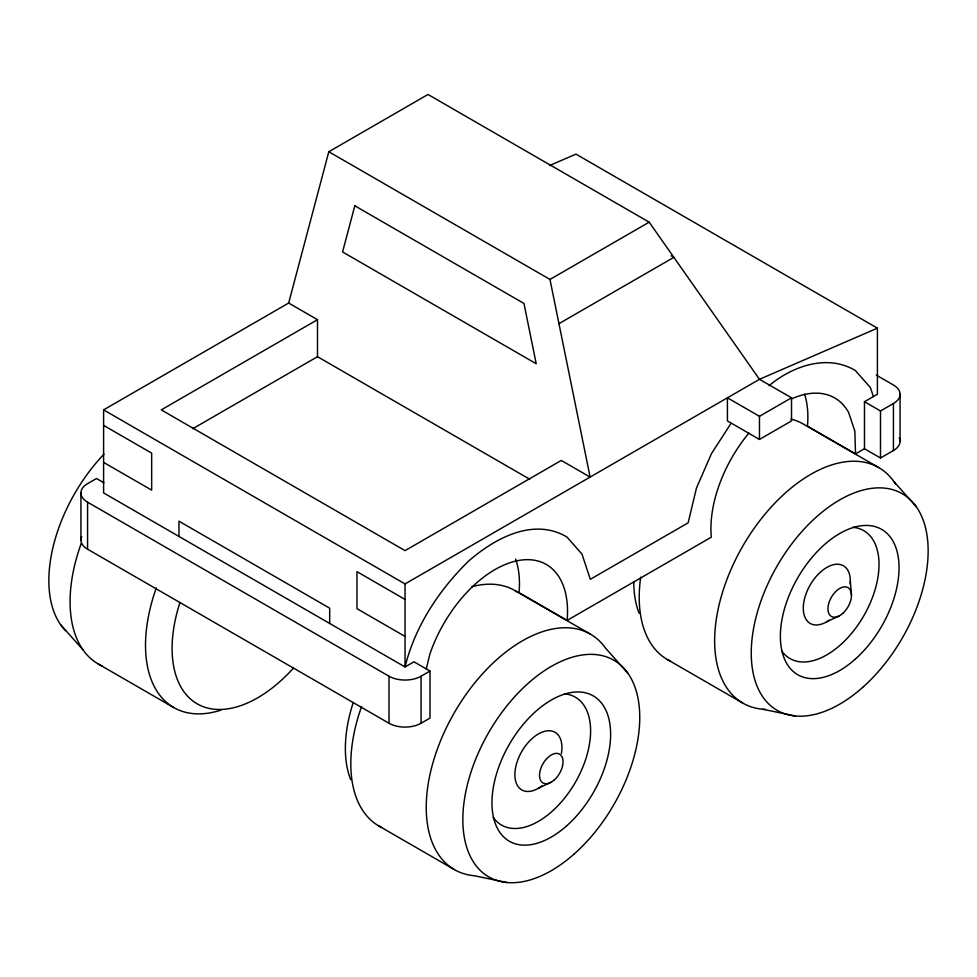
<?xml version="1.0" encoding="UTF-8"?>
<svg xmlns="http://www.w3.org/2000/svg" width="977" height="977" viewBox="0 0 977 977"><rect width="100%" height="100%" fill="white"/><g stroke="black" fill="none" stroke-linecap="round" stroke-linejoin="round"><path stroke-width="1.47" d="M426.253 669.062L429.843 654.211A102.536 59.194 -60 0 1 515.013 561.25A102.536 59.194 -60 0 1 567.124 620.419L711.329 537.167A102.536 59.194 -60 0 1 748.87 433.116M81.714 536.568A22.654 13.08 0 0 0 87.576 549.208L389.017 723.249A22.654 13.08 0 0 0 421.063 723.249L430.002 718.095L430.002 671.052L413.979 661.808L405.04 666.961L103.599 492.921L103.599 409.888L288.667 303.041L328.809 151.74L427.999 94.476L649.18 222.17L759.471 379.308L791.517 397.81L791.517 420.928L759.471 439.43L727.425 420.928L727.425 397.81L759.471 416.312L791.517 397.81M730.943 423.493L711.525 453.536L696.467 488.024L688.138 522.842L590.316 579.312L581.987 554.118L566.929 537.02C533.32 517.041 494.411 538.522 468.349 561.287C438.844 590.34 414.956 626.452 405.04 666.961L405.04 583.928L759.471 379.308L877.407 328.162L877.407 394.256L864.474 401.718L864.474 448.748L880.497 458.005L893.43 450.531A22.654 13.08 0 0 0 899.292 437.904M769.058 385.671C792.371 366.155 827.238 353.711 855.339 370.503L870.397 387.6L873.401 396.564M529.656 479.182L317.501 356.69L317.501 319.687L161.266 409.888L405.04 550.637L561.287 460.436L590.12 477.081L549.978 279.434L328.809 151.74M192.774 428.708L317.501 356.69M549.978 279.434L649.18 222.17M558.954 323.668L673.861 257.33L671.211 255.803M103.904 482.785L96.503 478.51L87.576 483.676A22.654 13.08 0 0 0 87.576 502.178L389.017 676.218A22.654 13.08 0 0 0 421.063 676.218L430.002 671.052M864.474 401.718L880.497 410.975L893.43 403.501A22.654 13.08 0 0 0 893.43 384.999L876.308 375.119M804.559 394.061A102.536 59.194 -60 0 1 807.466 426.155L855.534 453.914L864.474 448.748M826.811 621.751L839.707 615.62M538.4 788.256L551.297 782.125M549.587 165.553L575.954 154.122L877.407 328.162M762.719 709.229L795.486 716.019M507.063 882.524L474.309 875.746A135.962 78.502 -60 0 1 454.39 712.599A135.962 78.502 -60 0 1 605.63 648.276L627.893 673.263M878.763 467.592L803.338 424.055A135.962 78.502 -60 0 0 790.979 419.133M288.667 303.041L317.501 319.687M667.376 659.536L742.801 703.086M567.124 620.419L519.056 592.673A102.536 59.194 -60 0 0 515.661 559.137M514.928 590.56L590.352 634.11M103.599 409.888L405.04 583.928M103.599 425.386L151.667 453.133L151.667 490.136L103.599 462.39M405.04 599.426L356.971 571.667L356.971 608.671L405.04 636.43M98.237 663.969L173.662 707.519M378.966 826.053L454.39 869.603M894.04 481.771L916.304 506.745M60.696 624.816L82.96 649.803M850.332 581.01L851.468 595.249M855.534 453.914L854.838 431.016L848.61 412.441A102.536 59.194 -60 0 0 791.504 398.897M900.061 394.256L900.061 441.286M893.43 403.501L893.43 450.531M880.497 410.975L880.497 458.005M759.471 416.312L759.471 439.43M421.063 676.218L421.063 723.249M389.017 676.218L389.017 723.249M329.689 623.46L329.689 608.183L178.962 521.168L178.962 536.434M87.576 502.178L87.576 549.208M80.932 492.921L80.932 539.963M220.802 710.169A135.962 78.502 -60 0 1 156.296 587.946M102.133 665.972A135.962 78.502 -60 0 1 81.372 542.992M65.52 630.653A125.08 72.213 -60 0 1 103.965 454.183M293.503 668.048A121.001 69.868 -60 0 1 197.159 703.819A121.001 69.868 -60 0 1 179.963 602.504M471.83 586.713A135.962 78.502 -60 0 1 517.407 592.099M381.543 827.434A135.962 78.502 -60 0 1 361.6 706.481M564.498 693.829A73.837 42.622 -60 0 1 575.306 782.418A73.837 42.622 -60 0 1 493.177 817.346M542.076 785.801A33.267 19.198 -60 0 1 514.891 775.628A33.267 19.198 -60 0 1 540.452 732.86A33.267 19.198 -60 0 1 561.396 753.475M350.706 779.731A121.001 69.868 -60 0 1 353.234 702.536M669.953 660.916A135.962 78.502 -60 0 1 640.692 577.151M765.443 709.412A135.962 78.502 -60 0 1 742.801 546.094A135.962 78.502 -60 0 1 895.555 484.042M852.909 527.311A73.837 42.622 -60 0 1 863.729 615.901A73.837 42.622 -60 0 1 781.6 650.841M829.265 620.187A33.267 19.198 -60 0 1 803.302 609.111A33.267 19.198 -60 0 1 827.629 566.978A33.267 19.198 -60 0 1 850.198 583.916M639.117 613.214A121.001 69.868 -60 0 1 633.78 581.938M354.81 205.805L342.573 251.944L536.214 363.737L523.977 303.468L354.81 205.805M574.183 853.983A125.08 72.213 -60 0 0 613.837 660.22A125.08 72.213 -60 0 0 465.858 791.443A125.08 72.213 -60 0 0 574.183 853.983M566.648 825.858A83.9 48.435 -60 0 0 593.247 695.893A83.9 48.435 -60 0 0 493.983 783.908A83.9 48.435 -60 0 0 566.648 825.858M554.338 779.902A16.633 9.599 -60 0 0 559.601 754.146A16.633 9.599 -60 0 0 539.927 771.598A16.633 9.599 -60 0 0 554.338 779.902M862.593 687.466A125.08 72.213 -60 0 0 902.247 493.715A125.08 72.213 -60 0 0 754.268 624.926A125.08 72.213 -60 0 0 862.593 687.466M855.058 659.341A83.9 48.435 -60 0 0 881.657 529.375A83.9 48.435 -60 0 0 782.394 617.391A83.9 48.435 -60 0 0 855.058 659.341M842.748 613.397A16.633 9.599 -60 0 0 848.024 587.629A16.633 9.599 -60 0 0 828.349 605.081A16.633 9.599 -60 0 0 842.748 613.397"/></g></svg>
